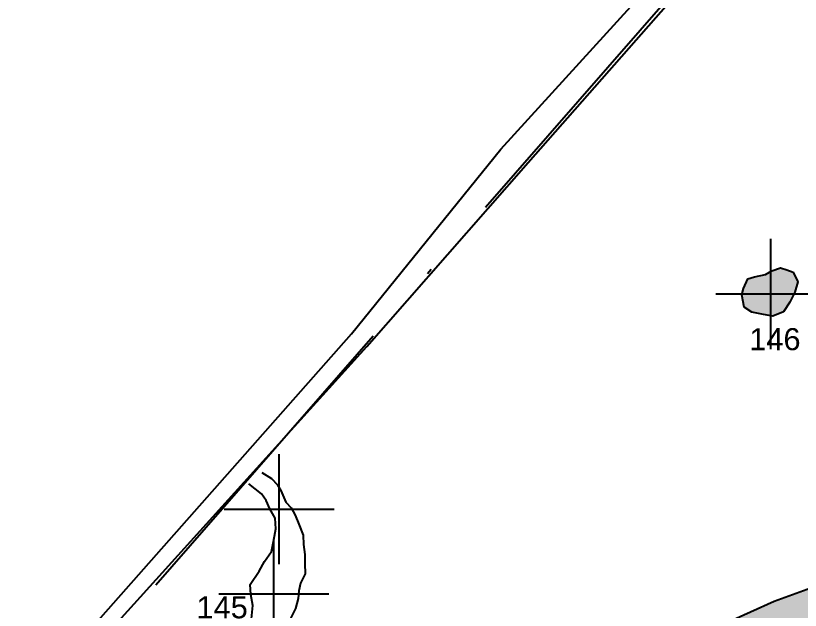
# Model space of a CAD drawing. Header units: millimetres. Extents: x 4462692 to 4462814, y 5793999 to 5794154.
# Drawn here: x 4462709.43 to 4462723.68, y 5794048.18 to 5794058.97 of the extents above; entities that cross this region are included whole.
import ezdxf

# ---------------------------------------------------------------- set-up
doc = ezdxf.new("R2010")
doc.units = ezdxf.units.MM
doc.header["$PDMODE"] = 2
doc.header["$PDSIZE"] = -1
doc.linetypes.add('ACAD_ISO10W100', pattern=[18, 12, -3, 0, -3])
for name, color, linetype in [('00Befund', 36, 'Continuous'), ('00BefundNr', 36, 'Continuous'), ('GGok', 50, 'Continuous'), ('GGuk', 7, 'Continuous'), ('Gruben', 252, 'Continuous'), ('GUK', 90, 'ACAD_ISO10W100'), ('Höhenpunkte Befunde', 7, 'Continuous'), ('Salzmünder Kultur', 132, 'Continuous')]:
    doc.layers.add(name, color=color, linetype=linetype)
doc.styles.get("Standard").update_dxf_attribs({"font": 'arial.ttf'})

msp = doc.modelspace()

# ---------------------------------------------------------------- hatches: boundary and pattern name
at = {"layer": 'Gruben'}
h = msp.add_hatch(color=256, dxfattribs=at)
h.dxf.hatch_style = 1
h.paths.add_polyline_path([(4462723.551598146, 5794054.322225036), (4462723.632499629, 5794054.145725397), (4462723.581040596, 5794053.956352633), (4462723.488824685, 5794053.773956472), (4462723.370761908, 5794053.598459215), (4462723.179492338, 5794053.523340785), (4462723.012218911, 5794053.5511894), (4462722.797231963, 5794053.593931612), (4462722.660878585, 5794053.687914486), (4462722.616132841, 5794053.908873578), (4462722.645540096, 5794054.024435013), (4462722.726901175, 5794054.202545753), (4462722.846309253, 5794054.23444051), (4462723.046008013, 5794054.278478166), (4462723.161075001, 5794054.345363483), (4462723.316125518, 5794054.401174585), (4462723.434478809, 5794054.361446662)])
at = {"layer": 'Salzmünder Kultur'}
h = msp.add_hatch(color=256, dxfattribs=at)
h.dxf.hatch_style = 1
h.paths.add_polyline_path([(4462704.708688089, 5794040.320012937), (4462704.95132781, 5794040.315721787), (4462705.330159545, 5794040.402336868), (4462705.853133642, 5794040.660799741), (4462706.54027004, 5794040.970357908), (4462707.192903129, 5794041.21906336), (4462707.779400133, 5794041.574147375), (4462708.183235426, 5794041.924532233), (4462708.620506253, 5794042.175890206), (4462709.192159222, 5794042.38463077), (4462709.711136374, 5794042.515053619), (4462710.209456989, 5794042.662448454), (4462710.983236132, 5794042.957601619), (4462711.526352576, 5794043.194436718), (4462712.025088231, 5794043.500426978), (4462712.418377996, 5794043.720919329), (4462712.965356469, 5794043.919947466), (4462713.519375155, 5794044.134775601), (4462714.130217371, 5794044.228802857), (4462715.052506159, 5794044.639469229), (4462715.800106595, 5794044.864007729), (4462716.728965929, 5794045.165467912), (4462717.62288676, 5794045.519703113), (4462718.212645852, 5794045.813113937), (4462718.840444915, 5794046.271794258), (4462719.473002922, 5794046.670939113), (4462720.162437271, 5794047.137809333), (4462720.761158216, 5794047.281492709), (4462721.246401659, 5794047.445191823), (4462721.731645101, 5794047.608890938), (4462722.34541063, 5794047.958872043), (4462723.20275344, 5794048.344757084), (4462724.203533169, 5794048.705354291), (4462725.199055878, 5794049.119277222), (4462726.121374134, 5794049.394243447), (4462726.8170407, 5794049.496421872), (4462727.349263951, 5794049.785676659), (4462727.683604018, 5794050.166108132), (4462728.613498772, 5794050.428862816), (4462729.479277916, 5794050.653011233), (4462730.427223552, 5794050.859159591), (4462730.433693813, 5794050.86171552), (4462731.226587409, 5794051.194243905), (4462732.919690465, 5794051.492333495), (4462733.979895735, 5794051.429741442), (4462734.566082834, 5794051.449010416), (4462735.675765972, 5794051.389374837), (4462736.915442341, 5794051.456480616), (4462739.272636564, 5794051.949008879), (4462740.414654663, 5794052.095696886), (4462741.390546336, 5794052.328246734), (4462742.003104322, 5794052.361351244), (4462742.675733164, 5794052.553937977), (4462744.378955873, 5794052.703993067), (4462745.372529901, 5794052.859825877), (4462746.505030835, 5794051.778891757), (4462745.838432364, 5794051.616047591), (4462744.662280189, 5794051.498195512), (4462743.403951017, 5794051.436398679), (4462742.350336279, 5794051.45920065), (4462741.346686473, 5794051.193069048), (4462738.715179279, 5794050.688362522), (4462737.252542003, 5794050.287694163), (4462736.359049038, 5794050.028533384), (4462735.346568229, 5794049.823702827), (4462734.186223461, 5794049.640850586), (4462732.900186973, 5794049.553111351), (4462732.38025118, 5794049.415531165), (4462731.603133952, 5794049.315663297), (4462731.215305486, 5794049.391970303), (4462730.561128152, 5794049.327663595), (4462729.756489522, 5794049.358531907), (4462728.677766518, 5794049.038617933), (4462728.473504133, 5794049.174685104), (4462728.303064855, 5794049.223022465), (4462728.132625575, 5794049.271359824), (4462727.816296351, 5794049.291371297), (4462727.52689183, 5794049.053468422), (4462727.307981174, 5794048.892086602), (4462727.036494571, 5794048.647492587), (4462726.703477014, 5794048.403927574), (4462726.410724417, 5794048.134999222), (4462725.841740996, 5794047.504151628), (4462725.605409486, 5794047.158276754), (4462725.341907392, 5794046.916918299), (4462725.229202553, 5794046.490137097), (4462724.667232984, 5794046.530784709), (4462723.954613964, 5794046.39703022), (4462723.517609388, 5794046.105122182), (4462722.954428175, 5794045.783954401), (4462722.238246248, 5794045.541440969), (4462721.566967447, 5794045.160283874), (4462721.45702194, 5794044.771634339), (4462721.108648946, 5794044.475826361), (4462720.854645193, 5794044.08219463), (4462720.488688368, 5794043.807946989), (4462719.986477633, 5794043.63338258), (4462719.473026129, 5794043.809238782), (4462718.208011494, 5794043.601085442), (4462717.046894328, 5794043.293374837), (4462715.967483498, 5794042.938873035), (4462714.889653662, 5794042.641396388), (4462713.89949018, 5794042.167067159), (4462712.911345889, 5794041.660335418), (4462711.933037621, 5794041.042658602), (4462710.891931745, 5794040.439078855), (4462710.233982217, 5794040.097791698), (4462709.488597243, 5794039.745537142), (4462708.814446282, 5794039.189097185), (4462707.078168016, 5794038.611642388), (4462706.389456135, 5794038.446051822), (4462705.752228518, 5794038.512518657), (4462705.00548529, 5794038.337482673), (4462704.353992711, 5794038.10226404), (4462703.653672678, 5794037.959114977), (4462703.018591265, 5794037.930122884), (4462702.577804932, 5794037.880118203)])

# ---------------------------------------------------------------- linework, layer by layer
at = {"layer": '00Befund'}
msp.add_polyline3d([(4462723.551598146, 5794054.322225036, 52.44498655003916), (4462723.632499629, 5794054.145725397, 52.43939295729433), (4462723.581040596, 5794053.956352633, 52.43604124664489), (4462723.488824685, 5794053.773956472, 52.45364028293987), (4462723.370761908, 5794053.598459215, 52.45680793328665), (4462723.179492338, 5794053.523340785, 52.46988244316707), (4462723.012218911, 5794053.5511894, 52.49438029716202), (4462722.797231963, 5794053.593931612, 52.46632007943117), (4462722.660878585, 5794053.687914486, 52.47565151633716), (4462722.616132841, 5794053.908873578, 52.47418612747059), (4462722.645540096, 5794054.024435013, 52.4685152842294), (4462722.726901175, 5794054.202545753, 52.42680343429402), (4462722.846309253, 5794054.23444051, 52.44324501828669), (4462723.046008013, 5794054.278478166, 52.43588227181043), (4462723.161075001, 5794054.345363483, 52.43071677861006), (4462723.316125518, 5794054.401174585, 52.44759985866403), (4462723.434478809, 5794054.361446662, 52.45794396638757)], close=True, dxfattribs=at)
for points in [[(4462713.902439412, 5794050.686229609, 52.52520248239035), (4462714.074506706, 5794050.577721592, 52.52261466796699), (4462714.182934038, 5794050.459810048, 52.52995100584576), (4462714.248681677, 5794050.355807647, 52.53543540011015), (4462714.335495093, 5794050.148005148, 52.53155055953539), (4462714.431226112, 5794050.044530246, 52.53147089482354), (4462714.504887403, 5794049.913132925, 52.54346623932178), (4462714.572451796, 5794049.745758286, 52.5452561672164), (4462714.652693413, 5794049.550121997, 52.54636280122578), (4462714.656754133, 5794049.381420367, 52.55617661578435), (4462714.682151483, 5794049.197154293, 52.56971685634471), (4462714.682917389, 5794049.034632063, 52.56912638309405), (4462714.691044769, 5794048.848086005, 52.58654602732895), (4462714.601753856, 5794048.675078877, 52.58084805883209), (4462714.573857607, 5794048.539995291, 52.5834217467127), (4462714.563110359, 5794048.396544867, 52.59451645865192), (4462714.510745296, 5794048.218277525, 52.56496305386736), (4462714.421654141, 5794048.033266777, 52.58896598224328)], [(4462713.713530686, 5794048.029322805, 52.58611660813039), (4462713.738487218, 5794048.270390358, 52.58313377936339), (4462713.702782208, 5794048.472274056, 52.56878023830996), (4462713.690990949, 5794048.650691645, 52.58255665131855), (4462713.853345933, 5794048.896514286, 52.57243841124999), (4462713.949174748, 5794049.068584278, 52.56784426590092), (4462714.076784713, 5794049.252050198, 52.56248764627525), (4462714.117148566, 5794049.462652427, 52.55002490947116), (4462714.158512056, 5794049.663094249, 52.54526391571197), (4462714.141469412, 5794049.858431732, 52.52923311061113), (4462714.043565565, 5794050.025496281, 52.52630679813774), (4462713.981101434, 5794050.17869044, 52.53552374838182), (4462713.895220429, 5794050.299785097, 52.49191426601374), (4462713.662533901, 5794050.479052818, 52.51942562173372)], [(4462724.203533169, 5794048.705354291, 52.62946635848948), (4462723.20275344, 5794048.344757084, 52.63598476345943), (4462722.34541063, 5794047.958872043, 52.61097657554183), (4462721.731645101, 5794047.608890938, 52.60535873512345), (4462720.761158216, 5794047.281492709, 52.63301174114985), (4462720.162437271, 5794047.137809333, 52.61880101756651), (4462720.149859733, 5794047.130830622, 52.61868629704622), (4462719.473002922, 5794046.670939113, 52.60849858028632), (4462718.840444915, 5794046.271794258, 52.61746080788999), (4462718.212645852, 5794045.813113937, 52.63213190261649), (4462717.62288676, 5794045.519703113, 52.64403988054801), (4462716.728965929, 5794045.165467912, 52.66528616461436), (4462715.800106595, 5794044.864007729, 52.69558774193047), (4462715.052506159, 5794044.639469229, 52.68540268363904), (4462714.130217371, 5794044.228802857, 52.68551790659149), (4462713.519375155, 5794044.134775601, 52.70879003725077), (4462712.965356469, 5794043.919947466, 52.69583671503642), (4462712.418377996, 5794043.720919329, 52.6989910141574), (4462712.025088231, 5794043.500426978, 52.69253083339389), (4462711.526352576, 5794043.194436718, 52.69944868065522), (4462710.983236132, 5794042.957601619, 52.68210960102805), (4462710.209456989, 5794042.662448454, 52.68249688233026), (4462709.711136374, 5794042.515053619, 52.70090683554464), (4462709.192159222, 5794042.38463077, 52.71309110235232)]]:
    msp.add_polyline3d(points, dxfattribs=at)
at = {"layer": 'GGok'}
msp.add_polyline3d([(4462777.82863336, 5794061.091739288, 52.78084786055206), (4462771.760385363, 5794054.059277036, 52.78223988325681), (4462765.533679101, 5794047.041810901, 53.05674119610194), (4462759.668753098, 5794040.205806154, 53.14486681402286), (4462753.453664226, 5794032.999230482, 53.03759180620182), (4462747.603356689, 5794026.25393066, 53.12443015756162), (4462742.013898113, 5794020.039886823, 53.16525329400882), (4462732.903331003, 5794009.652837368, 53.48867316582801), (4462726.752226068, 5794002.667889404, 53.45936324094964), (4462723.859134028, 5793999.422714164, 53.51436413956889), (4462723.854608674, 5793999.421882689, 53.50695874891062), (4462716.983687663, 5794004.098115672, 53.30606743626231), (4462709.939263564, 5794010.352050828, 53.30728454087966), (4462705.894986878, 5794013.797960955, 53.30784984551065), (4462701.104338266, 5794018.150593155, 53.27547163017879), (4462695.171330011, 5794023.290883354, 53.26998115270544), (4462692.063635244, 5794026.227883108, 53.30509711474315), (4462698.151517255, 5794033.433060342, 53.33041951933774), (4462704.501592519, 5794040.672957033, 53.40575469102168), (4462710.518703554, 5794047.532801496, 53.31481039446135), (4462715.527522973, 5794053.2001594, 53.14151948876133), (4462718.238555337, 5794056.553583683, 53.04889440078295), (4462724.390001651, 5794063.30139581, 52.9136171768614)], dxfattribs=at)
at = {"layer": 'GGuk'}
msp.add_polyline3d([(4462743.312617326, 5794021.757483254, 52.69222013384569), (4462736.490729615, 5794014.045890812, 52.71814395582261), (4462730.613608356, 5794007.466061283, 52.84204139935354), (4462726.932655653, 5794003.305833017, 52.77654543166683), (4462723.902078717, 5793999.64744853, 52.85010328059978), (4462720.657751317, 5794002.235996281, 52.88467377170945), (4462713.490763404, 5794007.800039858, 53.00648045695289), (4462707.699282837, 5794012.983241379, 52.98385749406588), (4462702.397537197, 5794017.563810962, 53.00485404836127), (4462697.000948995, 5794021.839079447, 52.89225288843955), (4462692.336693133, 5794026.153884102, 52.81792828792003), (4462698.099743707, 5794033.027771298, 52.6933784107614), (4462704.016141329, 5794039.65308921, 52.66902575201129), (4462709.470502661, 5794045.966697011, 52.65533527675597), (4462715.807668648, 5794052.972270216, 52.44826716805892), (4462718.734472589, 5794056.312419217, 52.34160164805324), (4462723.105400207, 5794061.277508554, 52.27288269507879)], dxfattribs=at)
at = {"layer": 'GUK', "ltscale": 0.5}
msp.add_line((4462727.8954364, 5794066.869204478, 52.64733370372141), (4462692.336693133, 5794026.153884102, 52.81792828792003), dxfattribs=at)
at = {"layer": 'Höhenpunkte Befunde', "extrusion": (-0.0011997638990533, 5.29667366235e-05, 0.9999992788802957)}
for p in [(4462723.144034536, 5794053.925851637, 52.47611858698656), (4462714.215095888, 5794050.019968327, 52.52551288625091), (4462714.119801043, 5794048.480243016, 52.59778016127802)]:
    msp.add_point(p, dxfattribs=at)

# ---------------------------------------------------------------- texts
at = {"layer": '00BefundNr', "extrusion": (0.0011507304257494, -0.0003435962396691, 0.9999992788802957)}
msp.add_text('146', height=0.4, rotation=0.0206567606250933, dxfattribs=at).set_placement((4462719.733440787, 5794054.345523997, 3199.114831820987))
at = {"layer": '00BefundNr', "extrusion": (0.0011513540003778, -0.0003415008850267, 0.9999992788802957)}
msp.add_text('145', height=0.4, rotation=0.1249577763386596, dxfattribs=at).set_placement((4462709.756590655, 5794049.454543992, 3159.490888830173))

doc.saveas('drawing.dxf')
